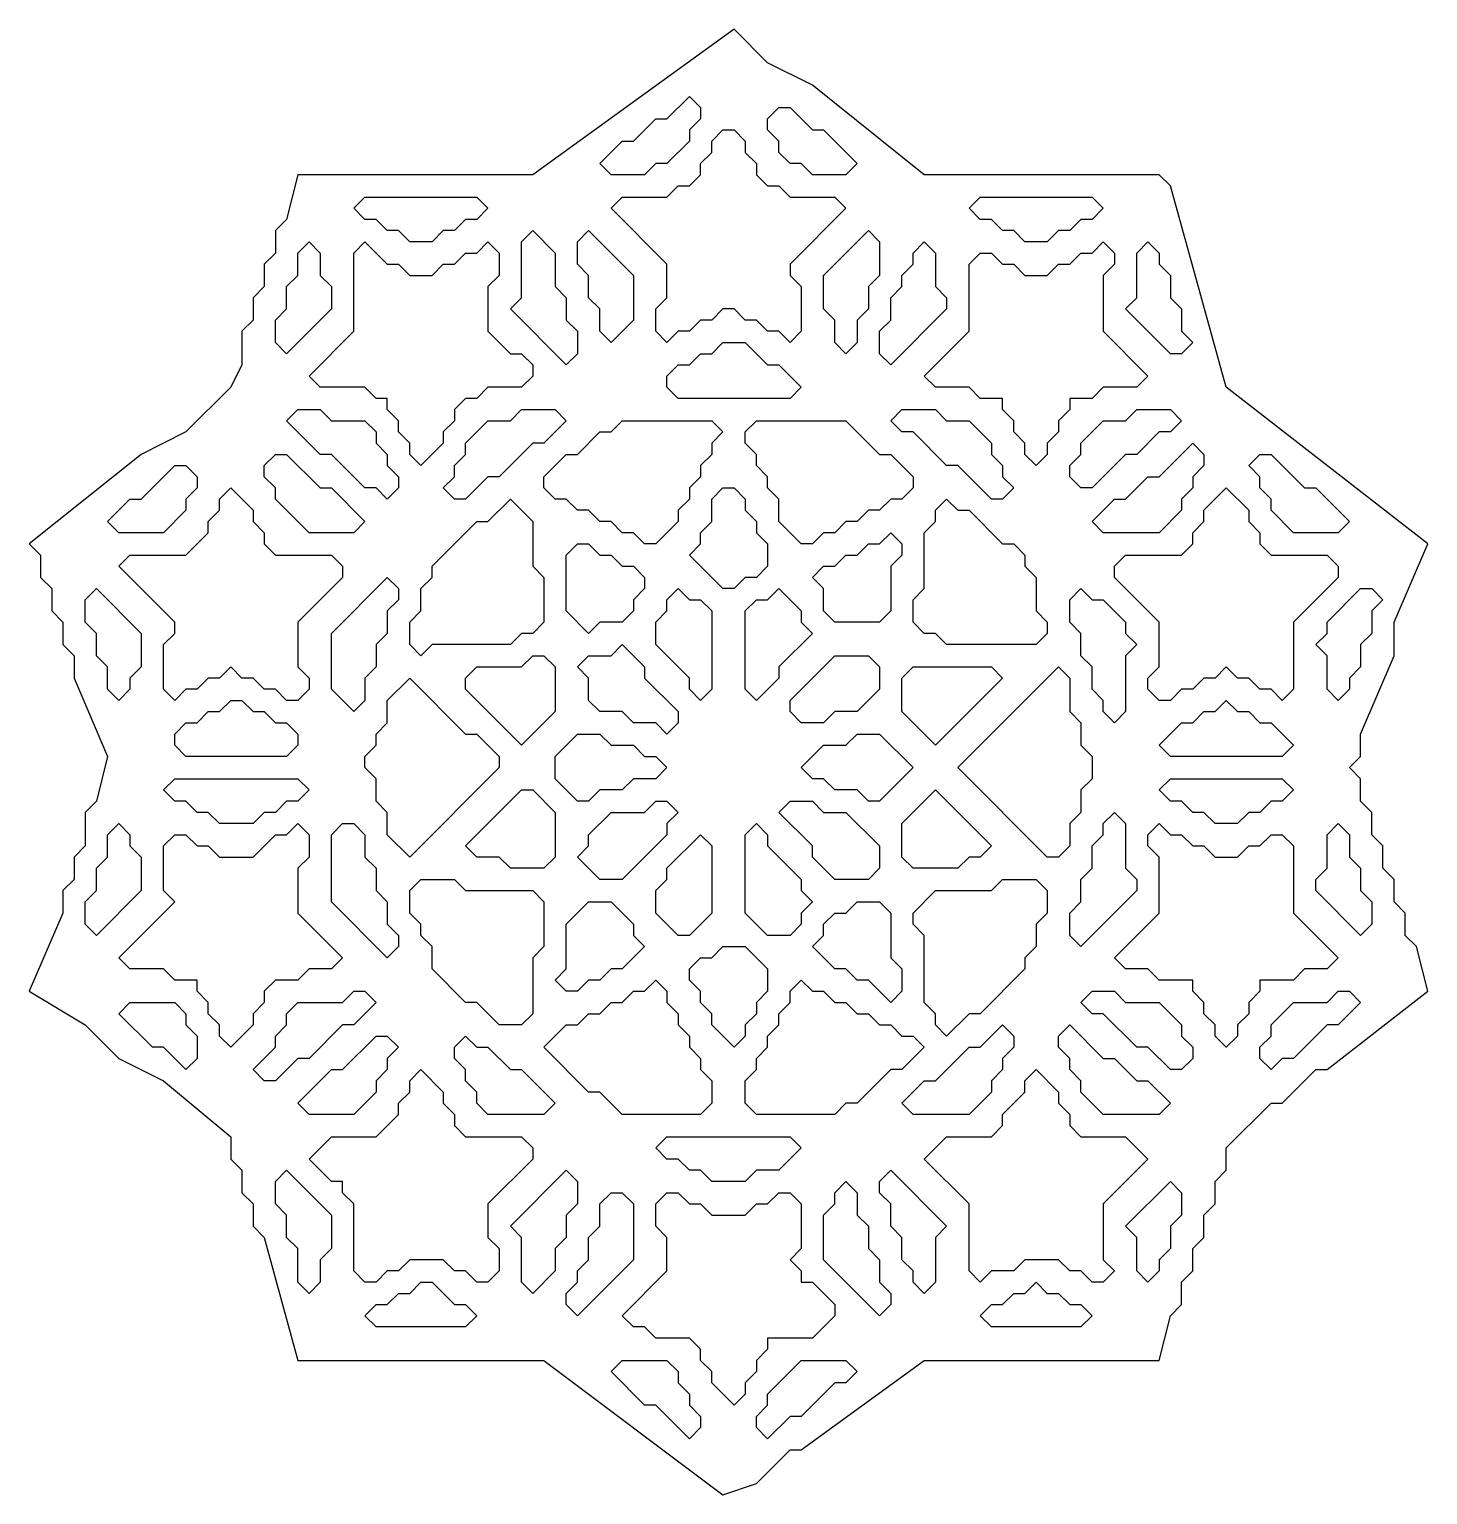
# Model space of a CAD drawing. Header units: millimetres. Extents: x 0.9 to 39.1, y 0 to 40.
import ezdxf

# ---------------------------------------------------------------- set-up
doc = ezdxf.new("R2010")
doc.units = ezdxf.units.MM

msp = doc.modelspace()

# ---------------------------------------------------------------- linework, layer by layer
at = {"layer": 'CUTOUTS', "color": 3}
for points in [[(19.237, 37.863), (19.237, 37.557), (18.931, 37.252), (18.931, 36.947), (18.321, 36.336), (18.015, 36.336), (17.71, 36.031), (16.794, 36.031), (16.489, 36.336), (17.099, 36.947), (17.405, 36.947), (18.015, 37.557), (18.321, 37.557), (18.931, 38.168)], [(21.069, 37.557), (21.374, 37.863), (21.679, 37.863), (22.29, 37.252), (22.595, 37.252), (23.511, 36.336), (23.206, 36.031), (22.29, 36.031), (21.985, 36.336), (21.679, 36.336), (21.374, 36.641), (21.374, 36.947), (21.069, 37.252)], [(16.794, 35.115), (17.099, 35.42), (18.321, 35.42), (18.626, 35.725), (18.931, 35.725), (19.237, 36.031), (19.237, 36.336), (19.542, 36.641), (19.542, 36.947), (19.847, 37.252), (20.153, 37.252), (20.458, 36.947), (20.458, 36.641), (20.763, 36.336), (20.763, 36.031), (21.069, 35.725), (21.374, 35.725), (21.679, 35.42), (22.901, 35.42), (23.206, 35.115), (21.679, 33.588), (21.679, 33.282), (21.985, 32.977), (21.985, 31.756), (21.679, 31.45), (21.374, 31.756), (21.069, 31.756), (20.763, 32.061), (20.458, 32.061), (20.153, 32.366), (19.847, 32.366), (19.542, 32.061), (19.237, 32.061), (18.931, 31.756), (18.626, 31.756), (18.321, 31.45), (18.015, 31.756), (18.015, 32.366), (18.321, 32.672), (18.321, 33.588)], [(9.771, 35.115), (10.076, 35.42), (13.13, 35.42), (13.435, 35.115), (13.13, 34.809), (12.824, 34.809), (12.519, 34.504), (12.214, 34.504), (11.908, 34.198), (11.298, 34.198), (10.992, 34.504), (10.687, 34.504), (10.382, 34.809), (10.076, 34.809)], [(26.565, 35.115), (26.87, 35.42), (29.924, 35.42), (30.229, 35.115), (29.924, 34.809), (29.618, 34.809), (29.313, 34.504), (29.008, 34.504), (28.702, 34.198), (28.092, 34.198), (27.786, 34.504), (27.481, 34.504), (27.176, 34.809), (26.87, 34.809)], [(14.656, 34.504), (15.267, 33.893), (15.267, 32.977), (15.573, 32.672), (15.573, 32.061), (15.878, 31.756), (15.878, 31.145), (15.573, 30.84), (14.046, 32.366), (14.351, 32.672), (14.351, 34.198)], [(16.183, 34.504), (17.405, 33.282), (17.405, 32.061), (16.794, 31.45), (16.489, 31.756), (16.489, 32.366), (16.183, 32.672), (16.183, 33.282), (15.878, 33.588), (15.878, 34.198)], [(23.817, 34.504), (24.122, 34.198), (24.122, 33.282), (23.817, 32.977), (23.817, 32.366), (23.511, 32.061), (23.511, 31.45), (23.206, 31.145), (22.901, 31.45), (22.901, 32.061), (22.595, 32.366), (22.595, 33.282)], [(8.55, 34.198), (8.855, 33.893), (8.855, 33.282), (9.16, 32.977), (9.16, 32.366), (7.939, 31.145), (7.634, 31.45), (7.634, 32.061), (7.939, 32.366), (7.939, 32.977), (8.244, 33.282), (8.244, 33.893)], [(13.435, 34.198), (13.74, 33.893), (13.74, 33.282), (13.435, 32.977), (13.435, 31.756), (14.046, 31.145), (14.351, 31.145), (14.656, 30.84), (14.656, 30.534), (14.351, 30.229), (13.435, 30.229), (13.13, 29.924), (12.824, 29.924), (12.519, 29.618), (12.519, 29.313), (12.214, 29.008), (12.214, 28.702), (11.603, 28.092), (11.298, 28.397), (11.298, 28.702), (10.992, 29.008), (10.992, 29.313), (10.687, 29.618), (10.687, 29.924), (10.382, 29.924), (10.076, 30.229), (8.855, 30.229), (8.55, 30.534), (9.771, 31.756), (9.771, 33.893), (10.076, 34.198), (10.687, 33.588), (10.992, 33.588), (11.298, 33.282), (11.908, 33.282), (12.214, 33.588), (12.519, 33.588), (12.824, 33.893), (13.13, 33.893)], [(25.344, 34.198), (25.649, 33.893), (25.649, 32.977), (25.954, 32.672), (25.954, 32.366), (24.427, 30.84), (24.122, 31.145), (24.122, 31.756), (24.427, 32.061), (24.427, 32.672), (24.733, 32.977), (24.733, 33.282), (25.038, 33.588), (25.038, 33.893)], [(30.229, 34.198), (30.534, 33.893), (30.534, 33.588), (30.229, 33.282), (30.229, 31.756), (31.45, 30.534), (31.145, 30.229), (30.229, 30.229), (29.924, 29.924), (29.313, 29.924), (29.313, 29.618), (29.008, 29.313), (29.008, 29.008), (28.702, 28.702), (28.702, 28.397), (28.397, 28.092), (28.092, 28.397), (28.092, 28.702), (27.786, 29.008), (27.786, 29.313), (27.481, 29.618), (27.481, 29.924), (26.87, 29.924), (26.565, 30.229), (25.649, 30.229), (25.344, 30.534), (26.565, 31.756), (26.565, 33.588), (26.87, 33.893), (27.176, 33.893), (27.481, 33.588), (27.786, 33.588), (28.092, 33.282), (28.702, 33.282), (29.008, 33.588), (29.313, 33.588), (29.618, 33.893), (29.924, 33.893)], [(31.45, 34.198), (31.756, 33.893), (31.756, 33.588), (32.061, 33.282), (32.061, 32.672), (32.366, 32.366), (32.366, 31.756), (32.672, 31.45), (32.366, 31.145), (32.061, 31.145), (30.84, 32.366), (31.145, 32.672), (31.145, 33.893)], [(18.321, 30.534), (18.626, 30.84), (18.931, 30.84), (19.237, 31.145), (19.542, 31.145), (19.847, 31.45), (20.458, 31.45), (21.069, 30.84), (21.374, 30.84), (21.985, 30.229), (21.679, 29.924), (18.626, 29.924), (18.321, 30.229)], [(7.939, 29.313), (8.244, 29.618), (8.855, 29.618), (9.16, 29.313), (10.076, 29.313), (10.382, 29.008), (10.382, 28.702), (10.687, 28.397), (10.687, 28.092), (10.992, 27.786), (10.992, 27.481), (10.687, 27.176), (10.382, 27.481), (10.076, 27.481), (9.16, 28.397), (8.855, 28.397)], [(15.573, 29.313), (14.962, 28.702), (14.656, 28.702), (13.74, 27.786), (13.435, 27.786), (12.824, 27.176), (12.519, 27.176), (12.214, 27.481), (12.519, 27.786), (12.519, 28.092), (12.824, 28.397), (12.824, 28.702), (13.435, 29.313), (14.046, 29.313), (14.351, 29.618), (15.267, 29.618)], [(24.427, 29.313), (24.733, 29.618), (25.649, 29.618), (25.954, 29.313), (26.565, 29.313), (27.176, 28.702), (27.176, 28.397), (27.481, 28.092), (27.481, 27.786), (27.786, 27.481), (27.481, 27.176), (27.176, 27.176), (26.26, 28.092), (25.954, 28.092), (25.038, 29.008), (24.733, 29.008)], [(32.366, 29.313), (32.061, 29.008), (31.756, 29.008), (31.145, 28.397), (30.84, 28.397), (29.924, 27.481), (29.618, 27.481), (29.313, 27.786), (29.313, 28.092), (29.618, 28.397), (29.618, 28.702), (30.229, 29.313), (30.84, 29.313), (31.145, 29.618), (32.061, 29.618)], [(19.542, 29.313), (19.847, 29.008), (19.542, 28.702), (19.542, 28.397), (19.237, 28.092), (19.237, 27.786), (18.931, 27.481), (18.931, 27.176), (18.626, 26.87), (18.626, 26.565), (18.015, 25.954), (17.71, 25.954), (17.405, 26.26), (17.099, 26.26), (16.794, 26.565), (16.489, 26.565), (16.183, 26.87), (15.878, 26.87), (15.573, 27.176), (15.267, 27.176), (14.962, 27.481), (14.962, 27.786), (15.573, 28.397), (15.878, 28.397), (16.489, 29.008), (16.794, 29.008), (17.099, 29.313)], [(20.458, 29.008), (20.763, 29.313), (23.206, 29.313), (24.122, 28.397), (24.427, 28.397), (25.038, 27.786), (25.038, 27.481), (24.733, 27.176), (24.427, 27.176), (24.122, 26.87), (23.817, 26.87), (23.511, 26.565), (23.206, 26.565), (22.901, 26.26), (22.595, 26.26), (22.29, 25.954), (21.985, 25.954), (21.374, 26.565), (21.374, 27.176), (21.069, 27.481), (21.069, 27.786), (20.763, 28.092), (20.763, 28.397), (20.458, 28.702)], [(32.977, 28.397), (32.977, 28.092), (32.672, 27.786), (32.672, 27.481), (32.366, 27.176), (32.366, 26.87), (31.756, 26.26), (30.229, 26.26), (29.924, 26.565), (30.534, 27.176), (30.84, 27.176), (31.45, 27.786), (31.756, 27.786), (32.672, 28.702)], [(5.496, 27.786), (5.496, 27.481), (5.191, 27.176), (5.191, 26.87), (4.58, 26.26), (3.359, 26.26), (3.053, 26.565), (3.664, 27.176), (3.969, 27.176), (4.885, 28.092), (5.191, 28.092)], [(7.328, 28.092), (7.634, 28.397), (7.939, 28.397), (8.855, 27.481), (9.16, 27.481), (10.076, 26.565), (9.771, 26.26), (8.55, 26.26), (7.634, 27.176), (7.634, 27.481), (7.328, 27.786)], [(34.198, 28.092), (34.504, 28.397), (34.809, 28.397), (35.725, 27.481), (36.031, 27.481), (36.947, 26.565), (36.641, 26.26), (35.42, 26.26), (34.809, 26.87), (34.809, 27.176), (34.504, 27.481), (34.504, 27.786)], [(3.359, 25.344), (3.664, 25.649), (5.191, 25.649), (5.802, 26.26), (5.802, 26.565), (6.107, 26.87), (6.107, 27.176), (6.412, 27.481), (7.023, 26.87), (7.023, 26.565), (7.328, 26.26), (7.328, 25.954), (7.634, 25.649), (9.16, 25.649), (9.466, 25.344), (9.466, 25.038), (8.244, 23.817), (8.244, 22.595), (8.55, 22.29), (8.55, 21.985), (8.244, 21.679), (7.939, 21.679), (7.634, 21.985), (7.328, 21.985), (7.023, 22.29), (6.718, 22.29), (6.412, 22.595), (6.107, 22.29), (5.802, 22.29), (5.496, 21.985), (5.191, 21.985), (4.885, 21.679), (4.58, 21.985), (4.58, 23.206), (4.885, 23.511), (4.885, 23.817)], [(19.847, 27.481), (20.153, 27.481), (20.458, 27.176), (20.458, 26.87), (20.763, 26.565), (20.763, 26.26), (21.069, 25.954), (21.069, 25.344), (20.763, 25.038), (20.458, 25.038), (20.153, 24.733), (19.847, 24.733), (18.931, 25.649), (19.237, 25.954), (19.237, 26.26), (19.542, 26.565), (19.542, 27.176)], [(33.588, 27.481), (34.198, 26.87), (34.198, 26.565), (34.504, 26.26), (34.504, 25.954), (34.809, 25.649), (36.336, 25.649), (36.641, 25.344), (36.641, 25.038), (35.42, 23.817), (35.42, 21.985), (35.115, 21.679), (34.809, 21.985), (34.504, 21.985), (34.198, 22.29), (33.893, 22.29), (33.588, 22.595), (33.282, 22.29), (32.977, 22.29), (32.672, 21.985), (32.366, 21.985), (32.061, 21.679), (31.756, 21.679), (31.45, 21.985), (31.45, 22.29), (31.756, 22.595), (31.756, 23.817), (30.534, 25.038), (30.534, 25.344), (30.84, 25.649), (32.366, 25.649), (32.672, 25.954), (32.672, 26.26), (32.977, 26.565), (32.977, 26.87)], [(14.046, 27.176), (14.656, 26.565), (14.656, 25.344), (14.962, 25.038), (14.962, 23.817), (14.656, 23.511), (14.351, 23.511), (14.046, 23.206), (11.908, 23.206), (11.603, 22.901), (11.298, 23.206), (11.298, 23.817), (11.603, 24.122), (11.603, 24.733), (11.908, 25.038), (11.908, 25.344), (13.13, 26.565), (13.435, 26.565)], [(25.954, 27.176), (26.26, 26.87), (26.565, 26.87), (27.481, 25.954), (27.786, 25.954), (28.092, 25.649), (28.092, 25.344), (28.397, 25.038), (28.397, 24.122), (28.702, 23.817), (28.702, 23.511), (28.397, 23.206), (25.954, 23.206), (25.649, 23.511), (25.344, 23.511), (25.038, 23.817), (25.038, 24.427), (25.344, 24.733), (25.344, 26.26), (25.649, 26.565), (25.649, 26.87)], [(24.427, 26.26), (24.733, 25.954), (24.733, 25.649), (24.427, 25.344), (24.427, 24.122), (24.122, 23.817), (22.901, 23.817), (22.595, 24.122), (22.595, 24.733), (22.29, 25.038), (22.595, 25.344), (22.901, 25.344), (23.206, 25.649), (23.511, 25.649), (23.817, 25.954), (24.122, 25.954)], [(15.573, 25.649), (15.878, 25.954), (16.183, 25.954), (16.489, 25.649), (16.794, 25.649), (17.099, 25.344), (17.405, 25.344), (17.71, 25.038), (17.71, 24.733), (17.405, 24.427), (17.405, 24.122), (17.099, 23.817), (16.489, 23.817), (16.183, 23.511), (15.573, 24.122)], [(10.687, 25.038), (10.992, 24.733), (10.992, 24.427), (10.687, 24.122), (10.687, 23.511), (10.382, 23.206), (10.382, 22.595), (10.076, 22.29), (10.076, 21.679), (9.771, 21.374), (9.16, 21.985), (9.16, 23.511)], [(2.748, 24.733), (3.969, 23.511), (3.969, 22.595), (3.664, 22.29), (3.664, 21.985), (3.359, 21.679), (3.053, 21.985), (3.053, 22.595), (2.748, 22.901), (2.748, 23.511), (2.443, 23.817), (2.443, 24.427)], [(18.626, 24.733), (18.931, 24.427), (19.237, 24.427), (19.542, 24.122), (19.542, 21.985), (19.237, 21.679), (18.931, 21.985), (18.931, 22.29), (18.015, 23.206), (18.015, 23.817), (18.321, 24.122), (18.321, 24.427)], [(21.374, 24.733), (21.985, 24.122), (21.985, 23.817), (22.29, 23.511), (21.374, 22.595), (21.374, 22.29), (20.763, 21.679), (20.458, 21.985), (20.458, 24.122), (20.763, 24.427), (21.069, 24.427)], [(29.618, 24.733), (29.924, 24.427), (30.229, 24.427), (30.84, 23.817), (30.84, 23.511), (31.145, 23.206), (30.84, 22.901), (30.84, 21.374), (30.534, 21.069), (30.229, 21.374), (30.229, 21.679), (29.924, 21.985), (29.924, 22.595), (29.618, 22.901), (29.618, 23.511), (29.313, 23.817), (29.313, 24.427)], [(37.557, 24.733), (37.863, 24.427), (37.557, 24.122), (37.557, 23.511), (37.252, 23.206), (37.252, 22.595), (36.947, 22.29), (36.947, 21.985), (36.641, 21.679), (36.336, 21.985), (36.336, 22.901), (36.031, 23.206), (36.336, 23.511), (36.336, 23.817), (37.252, 24.733)], [(15.878, 22.595), (16.183, 22.901), (16.794, 22.901), (17.099, 23.206), (17.71, 22.595), (17.71, 22.29), (18.626, 21.374), (18.626, 21.069), (18.321, 20.763), (18.015, 21.069), (17.405, 21.069), (17.099, 21.374), (16.489, 21.374), (16.183, 21.679), (16.183, 22.29)], [(14.962, 22.901), (15.267, 22.595), (15.267, 21.374), (14.351, 20.458), (12.824, 21.985), (12.824, 22.29), (13.13, 22.595), (14.351, 22.595), (14.656, 22.901)], [(21.679, 21.374), (21.679, 21.679), (22.901, 22.901), (23.817, 22.901), (24.122, 22.595), (24.122, 21.985), (23.511, 21.374), (22.901, 21.374), (22.595, 21.069), (21.985, 21.069)], [(24.733, 21.374), (24.733, 22.29), (25.038, 22.595), (27.176, 22.595), (27.481, 22.29), (25.649, 20.458)], [(29.008, 22.595), (29.313, 22.29), (29.313, 21.374), (29.618, 21.069), (29.618, 20.458), (29.924, 20.153), (29.924, 19.542), (29.618, 19.237), (29.618, 18.626), (29.313, 18.321), (29.313, 17.71), (29.008, 17.405), (28.702, 17.405), (26.26, 19.847)], [(11.298, 22.29), (12.824, 20.763), (13.13, 20.763), (13.74, 20.153), (13.74, 19.847), (11.298, 17.405), (10.687, 18.015), (10.687, 18.626), (10.382, 18.931), (10.382, 19.542), (10.076, 19.847), (10.076, 20.153), (10.382, 20.458), (10.382, 20.763), (10.687, 21.069), (10.687, 21.679)], [(4.885, 20.763), (5.191, 21.069), (5.496, 21.069), (5.802, 21.374), (6.107, 21.374), (6.412, 21.679), (6.718, 21.679), (7.023, 21.374), (7.328, 21.374), (7.634, 21.069), (7.939, 21.069), (8.244, 20.763), (8.244, 20.458), (7.939, 20.153), (5.191, 20.153), (4.885, 20.458)], [(31.756, 20.458), (32.366, 21.069), (32.672, 21.069), (32.977, 21.374), (33.282, 21.374), (33.588, 21.679), (33.893, 21.374), (34.198, 21.374), (34.504, 21.069), (34.809, 21.069), (35.42, 20.458), (35.115, 20.153), (32.061, 20.153)], [(15.267, 19.542), (15.267, 20.153), (15.878, 20.763), (16.489, 20.763), (16.794, 20.458), (17.405, 20.458), (17.71, 20.153), (18.015, 20.153), (18.321, 19.847), (18.015, 19.542), (17.405, 19.542), (17.099, 19.237), (16.489, 19.237), (16.183, 18.931), (15.878, 18.931)], [(21.985, 19.847), (22.595, 20.458), (23.206, 20.458), (23.511, 20.763), (24.122, 20.763), (25.038, 19.847), (24.122, 18.931), (23.817, 18.931), (23.511, 19.237), (22.901, 19.237), (22.595, 19.542), (22.29, 19.542)], [(4.58, 19.237), (4.885, 19.542), (8.244, 19.542), (8.55, 19.237), (8.244, 18.931), (7.939, 18.931), (7.634, 18.626), (7.328, 18.626), (7.023, 18.321), (6.107, 18.321), (5.802, 18.626), (5.496, 18.626), (5.191, 18.931), (4.885, 18.931)], [(12.824, 17.71), (14.351, 19.237), (14.656, 19.237), (15.267, 18.626), (15.267, 17.405), (14.962, 17.099), (14.046, 17.099), (13.74, 17.405), (13.13, 17.405)], [(24.733, 18.321), (25.649, 19.237), (27.176, 17.71), (26.87, 17.405), (26.565, 17.405), (26.26, 17.099), (25.038, 17.099), (24.733, 17.405)], [(31.756, 19.237), (32.061, 19.542), (35.115, 19.542), (35.42, 19.237), (35.115, 18.931), (34.809, 18.931), (34.504, 18.626), (34.198, 18.626), (33.893, 18.321), (33.282, 18.321), (32.977, 18.626), (32.672, 18.626), (32.366, 18.931), (32.061, 18.931)], [(18.321, 18.931), (18.626, 18.626), (18.321, 18.321), (18.321, 18.015), (17.099, 16.794), (16.489, 16.794), (15.878, 17.405), (16.183, 17.71), (16.183, 18.015), (16.794, 18.626), (17.71, 18.626), (18.015, 18.931)], [(21.374, 18.626), (21.679, 18.931), (22.29, 18.931), (22.595, 18.626), (23.206, 18.626), (24.122, 17.71), (24.122, 17.099), (23.817, 16.794), (22.901, 16.794), (22.29, 17.405), (22.29, 17.71)], [(30.534, 18.626), (30.84, 18.321), (30.84, 17.099), (31.145, 16.794), (31.145, 16.489), (29.618, 14.962), (29.313, 15.267), (29.313, 15.878), (29.618, 16.183), (29.618, 16.794), (29.924, 17.099), (29.924, 17.71), (30.229, 18.015), (30.229, 18.321)], [(3.359, 18.321), (3.664, 18.015), (3.664, 17.71), (3.969, 17.405), (3.969, 16.489), (2.748, 15.267), (2.443, 15.573), (2.443, 16.183), (2.748, 16.489), (2.748, 17.099), (3.053, 17.405), (3.053, 18.015)], [(8.244, 18.321), (8.55, 18.015), (8.55, 17.405), (8.244, 17.099), (8.244, 15.878), (9.466, 14.656), (9.16, 14.351), (8.55, 14.351), (8.244, 14.046), (7.634, 14.046), (7.328, 13.74), (7.328, 13.435), (7.023, 13.13), (7.023, 12.824), (6.412, 12.214), (6.107, 12.519), (6.107, 12.824), (5.802, 13.13), (5.802, 13.435), (5.496, 13.74), (5.496, 14.046), (4.885, 14.046), (4.58, 14.351), (3.664, 14.351), (3.359, 14.656), (4.885, 16.183), (4.58, 16.489), (4.58, 17.71), (4.885, 18.015), (5.191, 18.015), (5.496, 17.71), (5.802, 17.71), (6.107, 17.405), (7.023, 17.405), (7.634, 18.015), (7.939, 18.015)], [(9.466, 18.321), (9.771, 18.321), (10.076, 18.015), (10.076, 17.405), (10.382, 17.099), (10.382, 16.489), (10.687, 16.183), (10.687, 15.573), (10.992, 15.267), (10.992, 14.962), (10.687, 14.656), (9.16, 16.183), (9.16, 18.015)], [(19.237, 18.015), (19.542, 17.71), (19.542, 15.878), (18.931, 15.267), (18.626, 15.267), (18.015, 15.878), (18.015, 16.489), (18.321, 16.794), (18.321, 17.099)], [(20.763, 18.321), (21.069, 18.015), (21.069, 17.71), (21.985, 16.794), (21.985, 16.489), (22.29, 16.183), (21.985, 15.878), (21.985, 15.573), (21.679, 15.267), (21.069, 15.267), (20.458, 15.878), (20.458, 18.015)], [(31.45, 18.015), (31.756, 18.321), (32.061, 18.015), (32.366, 18.015), (32.672, 17.71), (32.977, 17.71), (33.282, 17.405), (33.893, 17.405), (34.198, 17.71), (34.504, 17.71), (34.809, 18.015), (35.115, 18.015), (35.42, 17.71), (35.42, 15.878), (36.641, 14.656), (36.336, 14.351), (35.725, 14.351), (35.42, 14.046), (34.504, 14.046), (34.504, 13.74), (34.198, 13.435), (34.198, 13.13), (33.893, 12.824), (33.893, 12.519), (33.588, 12.214), (33.282, 12.519), (33.282, 12.824), (32.977, 13.13), (32.977, 13.435), (32.672, 13.74), (32.672, 14.046), (31.756, 14.046), (31.45, 14.351), (30.84, 14.351), (30.534, 14.656), (31.756, 15.878), (31.756, 17.405), (31.45, 17.71)], [(36.641, 18.321), (36.947, 18.015), (36.947, 17.405), (37.252, 17.099), (37.252, 16.489), (37.557, 16.183), (37.557, 15.573), (37.252, 15.267), (36.031, 16.489), (36.031, 16.794), (36.336, 17.099), (36.336, 18.015)], [(11.603, 16.794), (12.519, 16.794), (12.824, 16.489), (14.656, 16.489), (14.962, 16.183), (14.962, 14.962), (14.656, 14.656), (14.656, 13.13), (14.351, 12.824), (13.74, 12.824), (13.13, 13.435), (12.824, 13.435), (11.908, 14.351), (11.908, 14.962), (11.603, 15.267), (11.603, 15.573), (11.298, 15.878), (11.298, 16.489)], [(28.397, 16.794), (28.702, 16.489), (28.702, 15.878), (28.397, 15.573), (28.397, 14.962), (28.092, 14.656), (28.092, 14.351), (26.87, 13.13), (26.565, 13.13), (25.954, 12.519), (25.649, 12.824), (25.649, 13.13), (25.344, 13.435), (25.344, 15.267), (25.038, 15.573), (25.038, 15.878), (25.649, 16.489), (27.176, 16.489), (27.481, 16.794)], [(16.794, 16.183), (17.405, 15.573), (17.405, 15.267), (17.71, 14.962), (17.099, 14.351), (16.794, 14.351), (16.489, 14.046), (16.183, 14.046), (15.878, 13.74), (15.573, 13.74), (15.267, 14.046), (15.573, 14.351), (15.573, 15.573), (16.183, 16.183)], [(23.511, 16.183), (24.122, 16.183), (24.427, 15.878), (24.427, 14.656), (24.733, 14.351), (24.733, 13.74), (24.427, 13.435), (23.817, 14.046), (23.511, 14.046), (23.206, 14.351), (22.901, 14.351), (22.29, 14.962), (22.595, 15.267), (22.595, 15.573), (22.901, 15.878), (23.206, 15.878)], [(19.847, 14.962), (20.458, 14.962), (21.069, 14.351), (21.069, 13.74), (20.763, 13.435), (20.763, 13.13), (20.458, 12.824), (20.458, 12.519), (20.153, 12.214), (19.542, 12.824), (19.542, 13.13), (19.237, 13.435), (19.237, 13.74), (18.931, 14.046), (18.931, 14.351), (19.237, 14.656), (19.542, 14.656)], [(14.962, 12.214), (15.573, 12.824), (15.878, 12.824), (16.183, 13.13), (16.489, 13.13), (16.794, 13.435), (17.099, 13.435), (17.405, 13.74), (17.71, 13.74), (18.015, 14.046), (18.321, 13.74), (18.321, 13.435), (18.626, 13.13), (18.626, 12.824), (18.931, 12.519), (18.931, 12.214), (19.237, 11.908), (19.237, 11.603), (19.542, 11.298), (19.542, 10.687), (19.237, 10.382), (17.099, 10.382), (16.489, 10.992), (16.183, 10.992)], [(20.458, 10.687), (20.458, 11.298), (20.763, 11.603), (20.763, 11.908), (21.069, 12.214), (21.069, 12.519), (21.374, 12.824), (21.374, 13.13), (21.679, 13.435), (21.679, 13.74), (21.985, 14.046), (22.29, 13.74), (22.595, 13.74), (22.901, 13.435), (23.206, 13.435), (23.511, 13.13), (23.817, 13.13), (24.122, 12.824), (24.427, 12.824), (24.733, 12.519), (25.038, 12.519), (25.344, 12.214), (24.733, 11.603), (24.427, 11.603), (23.511, 10.687), (23.206, 10.687), (22.901, 10.382), (20.763, 10.382)], [(10.382, 13.435), (9.771, 12.824), (9.466, 12.824), (8.55, 11.908), (8.244, 11.908), (7.634, 11.298), (7.328, 11.298), (7.023, 11.603), (7.634, 12.214), (7.634, 12.519), (7.939, 12.824), (7.939, 13.13), (8.244, 13.435), (9.466, 13.435), (9.771, 13.74), (10.076, 13.74)], [(29.618, 13.435), (29.924, 13.74), (30.534, 13.74), (30.84, 13.435), (31.756, 13.435), (32.366, 12.824), (32.366, 12.519), (32.672, 12.214), (32.672, 11.908), (32.366, 11.603), (32.061, 11.603), (31.45, 12.214), (31.145, 12.214), (30.229, 13.13), (29.924, 13.13)], [(37.252, 13.435), (36.641, 12.824), (36.336, 12.824), (35.42, 11.908), (35.115, 11.908), (34.809, 11.603), (34.504, 11.908), (34.504, 12.214), (34.809, 12.519), (34.809, 12.824), (35.42, 13.435), (36.336, 13.435), (36.641, 13.74), (36.947, 13.74)], [(3.359, 13.13), (3.664, 13.435), (4.885, 13.435), (5.191, 13.13), (5.191, 12.824), (5.496, 12.519), (5.496, 11.908), (5.191, 11.603), (4.58, 12.214), (4.275, 12.214)], [(27.786, 12.519), (27.786, 12.214), (27.481, 11.908), (27.481, 11.603), (27.176, 11.298), (27.176, 10.992), (26.565, 10.382), (25.038, 10.382), (24.733, 10.687), (25.344, 11.298), (25.649, 11.298), (26.565, 12.214), (26.87, 12.214), (27.481, 12.824)], [(29.008, 12.519), (29.313, 12.824), (30.229, 11.908), (30.534, 11.908), (31.145, 11.298), (31.45, 11.298), (32.061, 10.687), (31.756, 10.382), (30.229, 10.382), (29.618, 10.992), (29.618, 11.298), (29.313, 11.603), (29.313, 11.908), (29.008, 12.214)], [(10.992, 12.214), (10.687, 11.908), (10.687, 11.603), (10.382, 11.298), (10.382, 10.992), (9.771, 10.382), (8.55, 10.382), (8.244, 10.687), (9.16, 11.603), (9.466, 11.603), (10.382, 12.519), (10.687, 12.519)], [(12.519, 12.214), (12.824, 12.519), (13.13, 12.214), (13.435, 12.214), (14.046, 11.603), (14.351, 11.603), (15.267, 10.687), (14.962, 10.382), (13.435, 10.382), (13.13, 10.687), (13.13, 10.992), (12.824, 11.298), (12.824, 11.603), (12.519, 11.908)], [(11.603, 11.603), (12.214, 10.992), (12.214, 10.687), (12.519, 10.382), (12.519, 10.076), (12.824, 9.771), (14.351, 9.771), (14.656, 9.466), (14.656, 9.16), (13.435, 7.939), (13.435, 7.023), (13.74, 6.718), (13.74, 6.107), (13.435, 5.802), (13.13, 5.802), (12.824, 6.107), (12.519, 6.107), (12.214, 6.412), (11.298, 6.412), (10.992, 6.107), (10.687, 6.107), (10.382, 5.802), (10.076, 5.802), (9.771, 6.107), (9.771, 7.939), (9.466, 8.244), (9.466, 8.55), (9.16, 8.55), (8.55, 9.16), (9.16, 9.771), (10.382, 9.771), (10.992, 10.382), (10.992, 10.687), (11.298, 10.992), (11.298, 11.298)], [(28.397, 11.603), (29.008, 10.992), (29.008, 10.687), (29.313, 10.382), (29.313, 10.076), (29.618, 9.771), (30.84, 9.771), (31.45, 9.16), (30.229, 7.939), (30.229, 6.412), (30.534, 6.107), (30.229, 5.802), (29.924, 5.802), (29.618, 6.107), (29.313, 6.107), (29.008, 6.412), (28.092, 6.412), (27.786, 6.107), (27.176, 6.107), (26.87, 5.802), (26.565, 6.107), (26.565, 7.939), (25.344, 9.16), (25.954, 9.771), (27.176, 9.771), (27.481, 10.076), (27.481, 10.382), (28.092, 10.992), (28.092, 11.298)], [(18.015, 9.466), (18.321, 9.771), (21.679, 9.771), (21.985, 9.466), (21.374, 8.855), (20.763, 8.855), (20.458, 8.55), (19.542, 8.55), (19.237, 8.855), (18.931, 8.855), (18.626, 9.16), (18.321, 9.16)], [(7.939, 8.855), (9.16, 7.634), (9.16, 6.718), (8.855, 6.412), (8.855, 5.802), (8.55, 5.496), (8.244, 5.802), (8.244, 6.718), (7.939, 7.023), (7.939, 7.634), (7.634, 7.939), (7.634, 8.55)], [(15.573, 8.855), (15.878, 8.55), (15.878, 7.939), (15.573, 7.634), (15.573, 7.023), (15.267, 6.718), (15.267, 6.107), (14.656, 5.496), (14.351, 5.802), (14.351, 7.023), (14.046, 7.328)], [(24.427, 8.855), (25.954, 7.328), (25.649, 7.023), (25.649, 5.802), (25.344, 5.496), (25.038, 5.802), (25.038, 6.107), (24.733, 6.412), (24.733, 7.023), (24.427, 7.328), (24.427, 7.939), (24.122, 8.244), (24.122, 8.55)], [(23.206, 8.55), (23.511, 8.244), (23.511, 7.634), (23.817, 7.328), (23.817, 6.718), (24.122, 6.412), (24.122, 5.802), (24.427, 5.496), (24.427, 5.191), (24.122, 4.885), (22.595, 6.412), (22.595, 7.634), (22.901, 7.939), (22.901, 8.244)], [(32.061, 8.55), (32.366, 8.244), (32.366, 7.634), (32.061, 7.328), (32.061, 6.718), (31.756, 6.412), (31.756, 6.107), (31.45, 5.802), (31.145, 6.107), (31.145, 7.023), (30.84, 7.328)], [(17.099, 8.244), (17.405, 7.939), (17.405, 6.412), (15.878, 4.885), (15.573, 5.191), (15.573, 5.496), (15.878, 5.802), (15.878, 6.107), (16.183, 6.412), (16.183, 7.023), (16.489, 7.328), (16.489, 7.939), (16.794, 8.244)], [(18.321, 8.244), (18.626, 8.244), (18.931, 7.939), (19.237, 7.939), (19.542, 7.634), (20.458, 7.634), (20.763, 7.939), (21.069, 7.939), (21.374, 8.244), (21.679, 8.244), (21.985, 7.939), (21.985, 6.718), (21.679, 6.412), (21.985, 6.107), (21.985, 5.802), (22.29, 5.802), (22.901, 5.191), (22.901, 4.885), (22.29, 4.275), (21.069, 4.275), (21.069, 3.969), (20.763, 3.664), (20.763, 3.359), (20.458, 3.053), (20.458, 2.748), (20.153, 2.443), (19.542, 3.053), (19.542, 3.359), (19.237, 3.664), (19.237, 3.969), (18.931, 4.275), (18.015, 4.275), (17.71, 4.58), (17.405, 4.58), (17.099, 4.885), (18.321, 6.107), (18.321, 7.023), (18.015, 7.328), (18.015, 7.939)], [(10.076, 4.885), (10.382, 5.191), (10.687, 5.191), (10.992, 5.496), (11.298, 5.496), (11.603, 5.802), (11.908, 5.802), (12.519, 5.191), (12.824, 5.191), (13.13, 4.885), (12.824, 4.58), (10.382, 4.58)], [(26.87, 4.885), (27.176, 5.191), (27.481, 5.191), (27.786, 5.496), (28.092, 5.496), (28.397, 5.802), (28.702, 5.496), (29.008, 5.496), (29.313, 5.191), (29.618, 5.191), (29.924, 4.885), (29.618, 4.58), (27.176, 4.58)], [(16.794, 3.359), (17.099, 3.664), (18.321, 3.664), (18.626, 3.359), (18.626, 3.053), (18.931, 2.748), (18.931, 2.443), (19.237, 2.137), (19.237, 1.832), (18.931, 1.527), (18.015, 2.443), (17.71, 2.443)], [(23.511, 3.359), (23.206, 3.053), (22.901, 3.053), (21.985, 2.137), (21.679, 2.137), (21.069, 1.527), (20.763, 1.832), (20.763, 2.137), (21.069, 2.443), (21.069, 2.748), (21.985, 3.664), (23.206, 3.664)]]:
    msp.add_lwpolyline(points, close=True, dxfattribs=at)
at = {"layer": 'OUTLINE', "color": 7}
msp.add_lwpolyline([(20.153, 40), (14.656, 36.031), (8.244, 36.031), (7.939, 34.809), (7.634, 34.504), (7.634, 33.893), (7.328, 33.588), (7.328, 32.977), (7.023, 32.672), (7.023, 32.061), (6.718, 31.756), (6.718, 30.84), (6.412, 30.229), (5.191, 29.008), (3.969, 28.397), (0.916, 25.954), (1.221, 25.649), (1.221, 25.038), (1.527, 24.733), (1.527, 24.122), (1.832, 23.817), (1.832, 23.206), (2.137, 22.901), (2.137, 22.29), (3.053, 20.153), (2.748, 18.931), (2.443, 18.626), (2.443, 17.71), (2.137, 17.405), (2.137, 16.794), (1.832, 16.489), (1.832, 15.878), (0.916, 13.74), (2.443, 12.824), (3.359, 11.908), (4.58, 11.298), (6.412, 9.771), (6.412, 9.16), (6.718, 8.855), (6.718, 8.244), (7.023, 7.939), (7.023, 7.328), (7.328, 7.023), (8.244, 3.664), (14.962, 3.664), (19.847, 0), (20.763, 0.305), (21.679, 1.221), (21.985, 1.221), (25.344, 3.664), (31.756, 3.664), (32.061, 4.885), (32.366, 5.191), (32.366, 5.802), (32.672, 6.107), (32.672, 6.718), (32.977, 7.023), (32.977, 7.634), (33.282, 7.939), (33.282, 8.55), (33.588, 8.855), (33.588, 9.466), (34.809, 10.687), (35.115, 10.687), (36.031, 11.603), (36.336, 11.603), (39.084, 13.74), (38.779, 14.962), (38.473, 15.267), (38.473, 15.878), (38.168, 16.183), (38.168, 16.794), (37.863, 17.099), (37.863, 17.71), (37.557, 18.015), (37.557, 18.626), (37.252, 18.931), (37.252, 19.542), (36.947, 19.847), (37.252, 20.153), (37.252, 20.763), (38.168, 22.901), (38.168, 23.817), (39.084, 25.954), (33.588, 30.229), (32.061, 35.725), (31.756, 36.031), (25.344, 36.031), (22.29, 38.473), (21.069, 39.084)], close=True, dxfattribs=at)

doc.saveas('drawing.dxf')
